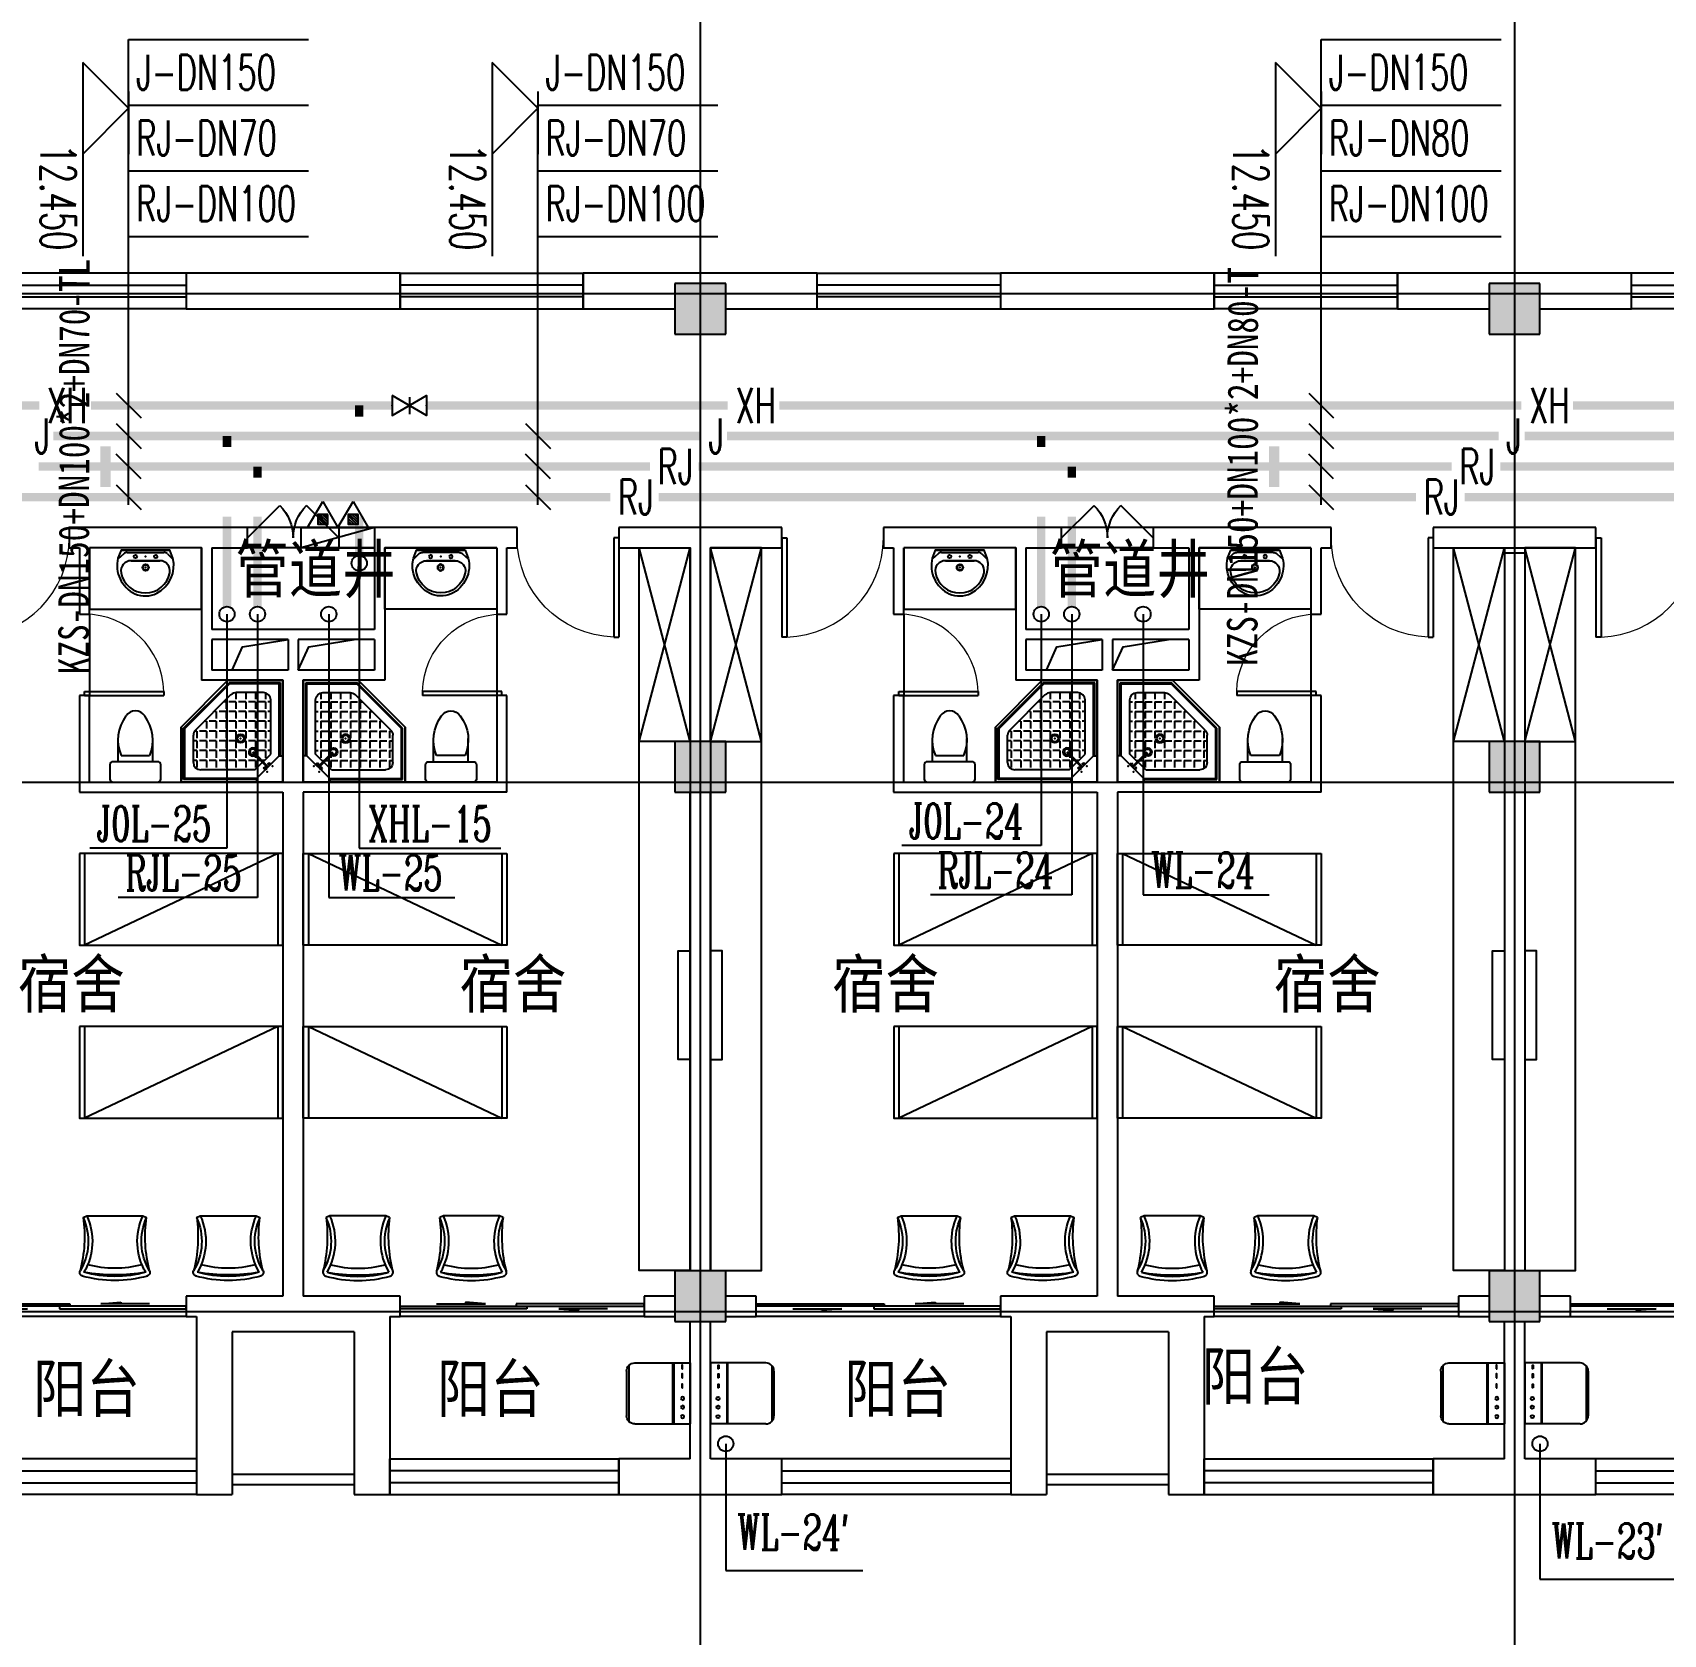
# Model space of a CAD drawing. Extents: x 0 to 2838408, y -923048 to 203859.
# Drawn here: x 2406157 to 2422179, y -689714 to -673978 of the extents above; entities that cross this region are included whole.
import ezdxf
from ezdxf.enums import TextEntityAlignment as Align

# ---------------------------------------------------------------- set-up
doc = ezdxf.new("R2010")
doc.units = 0
doc.header["$LTSCALE"] = 1000
for name, color, linetype in [('A-Fixt', 81, 'Continuous'), ('CLAYER', 7, 'Continuous'), ('COLUMN', 9, 'Continuous'), ('DIM_污水', 3, 'Continuous'), ('DIM_消防', 3, 'Continuous'), ('DIM_热给水', 3, 'Continuous'), ('DIM_给水', 3, 'Continuous'), ('DOOR_FIRE', 4, 'Continuous'), ('DOTE', 8, 'Continuous'), ('E2-栏杆', 92, 'Continuous'), ('EQUIP_灭火器', 7, 'Continuous'), ('PIPE-消防', 1, 'Continuous'), ('PIPE-热给水', 5, 'Continuous'), ('PIPE-给水', 3, 'Continuous'), ('PUB_HATCH', 8, 'Continuous'), ('PUB_TEXT', 7, 'Continuous'), ('TEXT_消防', 7, 'Continuous'), ('TEXT_热给水', 7, 'Continuous'), ('TEXT_给水', 7, 'Continuous'), ('TWT_ELEV', 3, 'Continuous'), ('VALVE_消防', 7, 'Continuous'), ('VPIPE-污水', 2, 'Continuous'), ('VPIPE-消防', 1, 'Continuous'), ('VPIPE-热给水', 5, 'Continuous'), ('VPIPE-给水', 3, 'Continuous'), ('WALL', 9, 'Continuous'), ('WINDOW', 4, 'Continuous'), ('WP_F', 1, 'Continuous'), ('XREF', 8, 'Continuous'), ('抗震支吊架', 2, 'Continuous'), ('洁具', 213, 'Continuous'), ('配景', 3, 'Continuous'), ('附件', 70, 'Continuous')]:
    doc.layers.add(name, color=color, linetype=linetype)
doc.styles.add('_TWT_DIM_ELE', font='SIMPLEX', dxfattribs={"width": 0.8, "height": 2.3, "bigfont": 'HZTXT'})
doc.styles.add('_TWT_PIPEDN', font='SIMPLEX', dxfattribs={"width": 0.8, "height": 2.3, "bigfont": 'HZTXT'})
doc.styles.add('_TWT_PIPETEXT', font='SIMPLEX', dxfattribs={"width": 0.8, "height": 2.3, "bigfont": 'HZTXT'})
doc.styles.add('_TWT_SERIAL', font='COMPLEX', dxfattribs={"width": 0.8, "height": 2.3, "bigfont": 'HZTXT'})
doc.styles.add('HZ', font='aaa等高度-单线.shx', dxfattribs={"width": 0.7, "height": 50, "bigfont": 'aaa-hztxt.shx'})
doc.styles.add('kzcad', font='', dxfattribs={"width": 0.8})
doc.styles.get("Standard").update_dxf_attribs({"font": 'geniso.shx', "bigfont": 'hztxt.shx'})
doc.styles.get('kzcad').set_extended_font_data('SimSun')

# ---------------------------------------------------------------- blocks, each defined once
blk = doc.blocks.new('$TwtSys$00000546')
h = blk.add_hatch()
h.set_pattern_fill('ANSI31', color=256, scale=200, style=0)
h.set_pattern_definition([(45, (-38543.802, -6670.83), (-17.67767, 17.67767), [])])
h.paths.add_polyline_path([(-65, 174), (65, 174), (65, 44), (-65, 44)])
for points in [[(0, 344), (-198, 0), (198, 0)], [(-65, 174), (65, 174), (65, 44), (-65, 44)]]:
    blk.add_lwpolyline(points, close=True)
blk = doc.blocks.new('A$C29581A72')
at = {"layer": '附件'}
blk.add_line((750, 200), (30, 0), dxfattribs=at)
blk.add_lwpolyline([(30, 200), (750, 200), (750, 0), (30, 0), (30, 200)], dxfattribs=at)
blk.add_solid([(750, 200), (30, 0), (750, 0), (750, 200)], dxfattribs=at)
at = {"layer": 'EQUIP_灭火器', "xscale": 0.75, "yscale": -0.75, "zscale": 0.75, "rotation": 180}
for p in [(241, 200), (539, 200)]:
    blk.add_blockref('$TwtSys$00000546', p, dxfattribs=at)
at = {"style": 'HZ', "flags": 1}
for tag in ['WHAT', 'SPEC', 'UNIT']:
    blk.add_attdef(tag, (375, 0), '', height=0.001, dxfattribs=at)
blk = doc.blocks.new('1F平面-CAD导入_dwg_Drawing4_t3_dwg_$plan$00001613-474159-1F-927810-1F')
at = {"layer": '洁具'}
for p, q in [((-200, 170), (-430, 170)), ((-30, 250), (-170, 250)), ((-260, -140), (-260, 140)), ((-200, -170), (-200, -220)), ((-170, -250), (-30, -250))]:
    blk.add_line(p, q, dxfattribs=at)
for points in [[(-200, 220), (-200, 170), (-200, -170), (-430, -170)], [(0, -220), (0, 220)]]:
    blk.add_lwpolyline(points, dxfattribs=at)
for centre, radius, start, end in [((-413, -227), 398, 67.4505, 126.6381), ((-170, 220), 30, 90, 180), ((-30, 220), 30, 0, 90), ((-590, 0), 110, 123.4509, 236.5491), ((-413, 227), 398, 233.3619, 292.5495), ((-170, -220), 30, 180, 270), ((-30, -220), 30, 270, 0)]:
    blk.add_arc(centre, radius, start, end, dxfattribs=at)
blk = doc.blocks.new('$lvtry$00000169')
at = {"color": 0}
for p, q in [((259, -36), (259, 0)), ((259, -36), (36, -259)), ((276, -120), (120, -276)), ((144, -151), (291, -298)), ((151, -144), (298, -291)), ((259, -24), (976, -24)), ((259, -36), (964, -36)), ((270, -213), (270, -143)), ((276, -120), (808, -120)), ((366, -213), (366, -143)), ((462, -213), (462, -143)), ((558, -213), (558, -143)), ((655, -213), (655, -143)), ((751, -213), (751, -143)), ((847, -213), (847, -143)), ((964, -36), (976, -24)), ((964, -36), (964, -525)), ((976, -24), (976, -530)), ((36, -259), (0, -259)), ((24, -259), (24, -976)), ((36, -259), (36, -964)), ((120, -276), (120, -808)), ((120, -309), (147, -309)), ((173, -309), (173, -239)), ((173, -309), (243, -309)), ((183, -213), (205, -213)), ((220, -213), (243, -213)), ((270, -213), (340, -213)), ((270, -263), (270, -239)), ((334, -309), (340, -309)), ((366, -213), (436, -213)), ((366, -309), (366, -239)), ((366, -309), (436, -309)), ((462, -213), (532, -213)), ((462, -309), (462, -239)), ((462, -309), (532, -309)), ((558, -213), (628, -213)), ((558, -309), (558, -239)), ((558, -309), (628, -309)), ((655, -213), (725, -213)), ((655, -309), (655, -239)), ((655, -309), (725, -309)), ((751, -213), (821, -213)), ((751, -309), (751, -239)), ((751, -309), (821, -309)), ((847, -213), (880, -213)), ((847, -309), (847, -239)), ((847, -309), (880, -309)), ((880, -192), (880, -460)), ((120, -405), (147, -405)), ((173, -405), (173, -335)), ((173, -405), (243, -405)), ((173, -501), (173, -431)), ((270, -405), (270, -335)), ((270, -405), (340, -405)), ((270, -501), (270, -431)), ((366, -405), (366, -335)), ((366, -405), (379, -405)), ((366, -501), (366, -431)), ((462, -405), (462, -335)), ((462, -405), (532, -405)), ((462, -501), (462, -431)), ((558, -405), (558, -335)), ((558, -405), (628, -405)), ((558, -501), (558, -431)), ((655, -405), (655, -335)), ((655, -405), (725, -405)), ((655, -501), (655, -431)), ((751, -405), (751, -335)), ((751, -405), (821, -405)), ((751, -501), (751, -431)), ((847, -405), (847, -335)), ((847, -405), (880, -405)), ((847, -501), (847, -431)), ((120, -501), (147, -501)), ((120, -598), (147, -598)), ((173, -501), (243, -501)), ((173, -598), (173, -528)), ((173, -598), (243, -598)), ((173, -694), (173, -624)), ((270, -501), (340, -501)), ((270, -598), (270, -528)), ((270, -598), (340, -598)), ((270, -694), (270, -624)), ((366, -501), (436, -501)), ((366, -598), (366, -528)), ((366, -598), (436, -598)), ((366, -694), (366, -624)), ((462, -501), (532, -501)), ((462, -598), (462, -528)), ((462, -598), (532, -598)), ((462, -694), (462, -624)), ((859, -511), (511, -859)), ((964, -525), (525, -964)), ((976, -530), (530, -976)), ((558, -501), (628, -501)), ((558, -598), (558, -528)), ((558, -598), (628, -598)), ((558, -694), (558, -624)), ((655, -501), (725, -501)), ((655, -598), (655, -528)), ((655, -598), (725, -598)), ((655, -694), (655, -624)), ((751, -501), (821, -501)), ((751, -598), (751, -528)), ((751, -598), (773, -598)), ((847, -501), (867, -501)), ((964, -525), (976, -530)), ((120, -694), (147, -694)), ((120, -790), (147, -790)), ((173, -694), (243, -694)), ((173, -790), (173, -720)), ((173, -790), (243, -790)), ((270, -694), (340, -694)), ((270, -790), (270, -720)), ((270, -790), (340, -790)), ((366, -694), (436, -694)), ((366, -790), (366, -720)), ((366, -790), (436, -790)), ((462, -694), (532, -694)), ((462, -790), (462, -720)), ((462, -790), (532, -790)), ((558, -694), (628, -694)), ((558, -790), (558, -720)), ((558, -790), (580, -790)), ((655, -694), (676, -694)), ((173, -878), (173, -816)), ((192, -880), (460, -880)), ((270, -880), (270, -816)), ((366, -880), (366, -816)), ((462, -880), (462, -816)), ((36, -964), (24, -976)), ((24, -976), (530, -976)), ((36, -964), (525, -964)), ((525, -964), (530, -976))]:
    blk.add_line(p, q, dxfattribs=at)
blk.add_lwpolyline([(0, 0), (0, -1000), (540, -1000), (1000, -540), (1000, 0)], close=True)
for points in [[(0, 0), (0, -1000)], [(0, 0), (1000, 0)], [(1000, 0), (1000, -540)], [(190, -136), (178, -148), (162, -132), (174, -121)], [(136, -190), (148, -178), (132, -162), (121, -174)], [(1000, -540), (540, -1000)], [(0, -1000), (540, -1000)]]:
    blk.add_lwpolyline(points, close=True, dxfattribs=at)
for radius in [43.8, 31.1]:
    blk.add_circle((416, -428), radius, dxfattribs=at)
for centre, radius, start, end in [((808, -192), 72, 0, 90), ((296, -296), 40.6, 142.583, 128.4197), ((296, -296), 28.6, 145.828, 125.6599), ((808, -460), 72, 315, 0), ((192, -808), 72, 180, 270), ((460, -808), 72, 270, 315)]:
    blk.add_arc(centre, radius, start, end, dxfattribs=at)
for p in [(103, -156, 0), (156, -102, 0), (416, -428, 0)]:
    blk.add_point(p, dxfattribs=at)
blk = doc.blocks.new('$lvtry$00000178')
at = {"color": 0}
for p, q in [((-238, 0), (238, 0)), ((-214, -36), (-272, -91)), ((-180, -23), (180, -23)), ((-142, -105), (140, -105)), ((140, -105), (-142, -105)), ((216, -37), (268, -91))]:
    blk.add_line(p, q, dxfattribs=at)
blk.add_lwpolyline([(-104, -430, 0.224698), (110, -425, 0.348046), (269, -79), (239, 0), (-241, 0), (-271, -79, 0.356844)], format="xyb", close=True, dxfattribs=at)
for centre, radius in [((-100, -65), 16.3), ((1, -172), 31.6), ((100, -65), 16.3)]:
    blk.add_circle(centre, radius, dxfattribs=at)
at = {"color": 0, "lineweight": 13}
blk.add_circle((1, -172), 23, dxfattribs=at)
at = {"color": 0}
for centre, radius, start, end in [((-142, -205), 100, 90, 190.5602), ((-180, -73), 50, 90, 133.181), ((140, -205), 100, 349.4398, 90), ((180, -73), 50, 44.5607, 90), ((-1, -179), 243, 190.5602, 349.4398)]:
    blk.add_arc(centre, radius, start, end, dxfattribs=at)
for p in [(0, -65), (1, -172)]:
    blk.add_point(p, dxfattribs=at)
blk = doc.blocks.new('A$C70365C93')
at = {"layer": '洁具'}
blk.add_lwpolyline([(-1900, 2300), (-1900, 1700), (-800, 1700), (-800, 2300)], close=True, dxfattribs=at)
blk.add_blockref('$lvtry$00000178', (-1350, 2280), dxfattribs=at)
at = {"layer": '洁具', "rotation": 180}
blk.add_blockref('$lvtry$00000169', (0, 0), dxfattribs=at)
at = {"layer": '洁具', "extrusion": (0, 0, -1), "xscale": -1, "zscale": -1, "rotation": 90}
blk.add_blockref('1F平面-CAD导入_dwg_Drawing4_t3_dwg_$plan$00001613-474159-1F-927810-1F', (1450, 0), dxfattribs=at)
blk = doc.blocks.new('单人床')
at = {"layer": 'A-Fixt'}
for p, q in [((47774, 13973), (48674, 13973)), ((47774, 12073), (48674, 13973)), ((47774, 12073), (48674, 12073))]:
    blk.add_line(p, q, dxfattribs=at)
blk.add_lwpolyline([(47774, 14023), (48674, 14023), (48674, 12023), (47774, 12023), (47774, 14023)], dxfattribs=at)
blk = doc.blocks.new('CH_AP01')
for p, q in [((-311, 17), (-275, 0)), ((-275, 0), (275, 0)), ((275, 0), (311, 17))]:
    blk.add_line(p, q)
for centre, radius, start, end in [((-307, 555), 37.8, 100.1859, 202.8359), ((-1658, 202), 1360, 352.1659, 14.4283), ((-824, 250), 563, 335.5038, 31.0903), ((0, -579), 1213, 74.7104, 105.2896), ((0, -579), 1173, 75.0287, 104.9713), ((0, -1278), 1857, 80.611, 99.389), ((-824, 250), 603, 335.5038, 30.2691), ((0, -579), 1093, 75.8767, 104.1233), ((824, 250), 603, 149.7309, 204.4962), ((824, 250), 563, 148.9097, 204.4962), ((1658, 202), 1360, 165.5717, 187.8341), ((307, 555), 37.8, 337.1641, 79.8141)]:
    blk.add_arc(centre, radius, start, end)
blk = doc.blocks.new('A$C61295E98')
at = {"color": 3}
for p, q in [((544, 598), (0, 598)), ((0, 598), (0, 0)), ((161, 598), (161, 0)), ((170, 0), (170, 598)), ((603, 572), (603, 26)), ((624, 518), (624, 80)), ((544, 0), (0, 0))]:
    blk.add_line(p, q, dxfattribs=at)
for points in [[(82, 540), (75, 540), (75, 577), (82, 577)], [(82, 453), (75, 453), (75, 490), (82, 490)], [(82, 353), (75, 353), (75, 389), (82, 389)]]:
    blk.add_lwpolyline(points, close=True, dxfattribs=at)
for centre in [(74, 250), (74, 164), (74, 71)]:
    blk.add_circle(centre, 15.7, dxfattribs=at)
for centre, start, end in [((544, 518), 360, 90), ((544, 80), 270, 0)]:
    blk.add_arc(centre, 80, start, end, dxfattribs=at)
blk = doc.blocks.new('宿舍')
at = {"layer": 'A-Fixt'}
for p, q in [((47854, 13802), (48354, 15702)), ((48354, 13802), (47854, 15702)), ((47854, 13802), (48354, 13802))]:
    blk.add_line(p, q, dxfattribs=at)
for points in [[(47854, 8602), (48354, 8602), (48354, 15702), (47854, 15702)], [(47854, 10676), (47970, 10676), (47970, 11743), (47854, 11743)]]:
    blk.add_lwpolyline(points, close=True, dxfattribs=at)
at = {"xscale": -1, "rotation": 90}
for p in [(63677, 60475), (63677, 58775)]:
    blk.add_blockref('单人床', p, dxfattribs=at)
at = {"layer": 'A-Fixt', "xscale": -1, "rotation": 180}
for p in [(50002, 9140), (51117, 9140)]:
    blk.add_blockref('CH_AP01', p, dxfattribs=at)
at = {"layer": '配景', "color": 252}
blk.add_blockref('A$C61295E98', (47854, 7097), dxfattribs=at)
blk = doc.blocks.new('$WINLIB2D$00000001')
at = {"color": 0}
for points in [[(-0.5, 0.5), (-0.5, -0.5)], [(-0.5, 0.5), (0.5, 0.5)], [(0.5, -0.5), (0.5, 0.5)], [(0.5, 0.1667), (-0.5, 0.1667)], [(0.5, -0.1667), (-0.5, -0.1667)], [(-0.5, -0.5), (0.5, -0.5)]]:
    blk.add_lwpolyline(points, dxfattribs=at)
blk = doc.blocks.new('$DorLib2D$00000131')
at = {"color": 0, "linetype": 'Continuous'}
for p, q in [((0.15, 0.125), (0.2319, 0.1973)), ((0.2319, 0.1973), (0.2319, 0.125)), ((-0.5, 0.125), (-0.5, 0)), ((0.0192, 0.125), (-0.5, 0.125)), ((0.0192, 0), (0.0192, 0.125)), ((0.35, 0.125), (0.15, 0.125)), ((-0.5, 0), (0.0192, 0)), ((-0.024, 0), (0.5, 0)), ((-0.024, -0.125), (-0.024, 0)), ((0.5, 0), (0.5, -0.125)), ((-0.35, -0.125), (-0.15, -0.125)), ((-0.2319, -0.1973), (-0.2319, -0.125)), ((-0.15, -0.125), (-0.2319, -0.1973)), ((0.5, -0.125), (-0.024, -0.125))]:
    blk.add_line(p, q, dxfattribs=at)
blk = doc.blocks.new('$DorLib2D$00000116')
at = {"color": 0}
for p, q in [((-0.5, 0), (-0.146, 0.354)), ((0.5, 0), (0.146, 0.354))]:
    blk.add_line(p, q, dxfattribs=at)
for centre, start, end in [((-0.5, 0), 0, 45), ((0.5, 0), 135, 180)]:
    blk.add_arc(centre, 0.5, start, end, dxfattribs=at)
blk = doc.blocks.new('$DorLib2D$00000001')
for p, q in [((0.45, 0.975), (0.5, 0.975)), ((0.45, 0), (0.45, 0.975)), ((0.5, 0), (0.5, 0.975)), ((0.5, 0), (0.45, 0))]:
    blk.add_line(p, q)
at = {"lineweight": 13}
blk.add_arc((0.475, 0), 0.975, 91.4693, 180, dxfattribs=at)
blk = doc.blocks.new('4F1')
at = {"layer": 'PUB_HATCH'}
for points in [[(2412966.7, -676441.3), (2412466.7, -676441.3), (2412466.7, -676941.3), (2412966.7, -676941.3)], [(2420966.7, -676441.3), (2420466.7, -676441.3), (2420466.7, -676941.3), (2420966.7, -676941.3)], [(2412966.7, -680941.3), (2412466.7, -680941.3), (2412466.7, -681441.3), (2412966.7, -681441.3)], [(2420966.7, -680941.3), (2420466.7, -680941.3), (2420466.7, -681441.3), (2420966.7, -681441.3)], [(2412966.7, -686141.3), (2412466.7, -686141.3), (2412466.7, -686641.3), (2412966.7, -686641.3)], [(2420966.7, -686141.3), (2420466.7, -686141.3), (2420466.7, -686641.3), (2420966.7, -686641.3)]]:
    blk.add_hatch(color=256, dxfattribs=at).paths.add_polyline_path(points)
for points in [[(2408116.7, -680241.3), (2408220.3, -680011), (2408666.7, -679941.3)], [(2408766.7, -680241.3), (2408870.3, -680011), (2409316.7, -679941.3)], [(2416116.7, -680241.3), (2416220.3, -680011), (2416666.7, -679941.3)], [(2416766.7, -680241.3), (2416870.3, -680011), (2417316.7, -679941.3)]]:
    blk.add_lwpolyline(points)
at = {"layer": 'COLUMN'}
for p, q in [((2412966.7, -676441.3), (2412466.7, -676441.3)), ((2412466.7, -676441.3), (2412466.7, -676941.3)), ((2412966.7, -676941.3), (2412966.7, -676441.3)), ((2420966.7, -676441.3), (2420466.7, -676441.3)), ((2420466.7, -676441.3), (2420466.7, -676941.3)), ((2420966.7, -676941.3), (2420966.7, -676441.3)), ((2412466.7, -676941.3), (2412966.7, -676941.3)), ((2420466.7, -676941.3), (2420966.7, -676941.3)), ((2412966.7, -680941.3), (2412466.7, -680941.3)), ((2412466.7, -680941.3), (2412466.7, -681441.3)), ((2412966.7, -681441.3), (2412966.7, -680941.3)), ((2420966.7, -680941.3), (2420466.7, -680941.3)), ((2420466.7, -680941.3), (2420466.7, -681441.3)), ((2420966.7, -681441.3), (2420966.7, -680941.3)), ((2412466.7, -681441.3), (2412966.7, -681441.3)), ((2420466.7, -681441.3), (2420966.7, -681441.3)), ((2412966.7, -686141.3), (2412466.7, -686141.3)), ((2412466.7, -686141.3), (2412466.7, -686641.3)), ((2412966.7, -686641.3), (2412966.7, -686141.3)), ((2420966.7, -686141.3), (2420466.7, -686141.3)), ((2420466.7, -686141.3), (2420466.7, -686641.3)), ((2420966.7, -686641.3), (2420966.7, -686141.3)), ((2412466.7, -686641.3), (2412966.7, -686641.3)), ((2420466.7, -686641.3), (2420966.7, -686641.3))]:
    blk.add_line(p, q, dxfattribs=at)
at = {"layer": 'DOOR_FIRE'}
for p, q in [((2409166.7, -678841.3), (2408266.7, -678841.3)), ((2417166.7, -678841.3), (2416266.7, -678841.3)), ((2409166.7, -679041.3), (2408266.7, -679041.3)), ((2417166.7, -679041.3), (2416266.7, -679041.3))]:
    blk.add_line(p, q, dxfattribs=at)
at = {"layer": 'DOTE'}
for p, q in [((2412716.7, -606941.3), (2412716.7, -690141.3)), ((2420716.7, -606941.3), (2420716.7, -690141.3)), ((2343216.7, -676541.3), (2453916.7, -676541.3)), ((2343216.7, -681341.3), (2453916.7, -681341.3)), ((2343216.7, -686541.3), (2453916.7, -686541.3)), ((2343216.7, -686541.3), (2453916.7, -686541.3))]:
    blk.add_line(p, q, dxfattribs=at)
at = {"layer": 'E2-栏杆'}
for points in [[(2408116.7, -688141.3), (2409316.7, -688141.3)], [(2408116.7, -688241.3), (2409316.7, -688241.3)], [(2416116.7, -688141.3), (2417316.7, -688141.3)], [(2416116.7, -688241.3), (2417316.7, -688241.3)]]:
    blk.add_lwpolyline(points, dxfattribs=at)
at = {"layer": 'WALL'}
for p, q in [((2409766.7, -676341.3), (2407666.7, -676341.3)), ((2407666.7, -676341.3), (2407666.7, -676691.3)), ((2409766.7, -676691.3), (2409766.7, -676341.3)), ((2412716.7, -676341.3), (2411566.7, -676341.3)), ((2411566.7, -676341.3), (2411566.7, -676691.3)), ((2413866.7, -676341.3), (2412716.7, -676341.3)), ((2413866.7, -676691.3), (2413866.7, -676341.3)), ((2417766.7, -676341.3), (2415666.7, -676341.3)), ((2415666.7, -676341.3), (2415666.7, -676691.3)), ((2417766.7, -676691.3), (2417766.7, -676341.3)), ((2420716.7, -676341.3), (2419566.7, -676341.3)), ((2419566.7, -676341.3), (2419566.7, -676691.3)), ((2421866.7, -676341.3), (2420716.7, -676341.3)), ((2421866.7, -676691.3), (2421866.7, -676341.3)), ((2407666.7, -676691.3), (2409766.7, -676691.3)), ((2411566.7, -676691.3), (2412466.7, -676691.3)), ((2412966.7, -676691.3), (2413866.7, -676691.3)), ((2415666.7, -676691.3), (2417766.7, -676691.3)), ((2419566.7, -676691.3), (2420466.7, -676691.3)), ((2420966.7, -676691.3), (2421866.7, -676691.3)), ((2406616.7, -678841.3), (2406516.7, -678841.3)), ((2406516.7, -678841.3), (2406516.7, -679041.3)), ((2407816.7, -678841.3), (2406616.7, -678841.3)), ((2408266.7, -678841.3), (2407816.7, -678841.3)), ((2408266.7, -679041.3), (2408266.7, -678841.3)), ((2409616.7, -678841.3), (2409166.7, -678841.3)), ((2409166.7, -678841.3), (2409166.7, -679041.3)), ((2410816.7, -678841.3), (2409616.7, -678841.3)), ((2410916.7, -678841.3), (2410816.7, -678841.3)), ((2410916.7, -679041.3), (2410916.7, -678841.3)), ((2412716.7, -678841.3), (2411916.7, -678841.3)), ((2411916.7, -678841.3), (2411916.7, -679041.3)), ((2413516.7, -678841.3), (2412716.7, -678841.3)), ((2413516.7, -679041.3), (2413516.7, -678841.3)), ((2414616.7, -678841.3), (2414516.7, -678841.3)), ((2414516.7, -678841.3), (2414516.7, -679041.3)), ((2415816.7, -678841.3), (2414616.7, -678841.3)), ((2416266.7, -678841.3), (2415816.7, -678841.3)), ((2416266.7, -679041.3), (2416266.7, -678841.3)), ((2417616.7, -678841.3), (2417166.7, -678841.3)), ((2417166.7, -678841.3), (2417166.7, -679041.3)), ((2418816.7, -678841.3), (2417616.7, -678841.3)), ((2418916.7, -678841.3), (2418816.7, -678841.3)), ((2418916.7, -679041.3), (2418916.7, -678841.3)), ((2421516.7, -678841.3), (2419916.7, -678841.3)), ((2419916.7, -678841.3), (2419916.7, -679041.3)), ((2421516.7, -679041.3), (2421516.7, -678841.3)), ((2406516.7, -679041.3), (2406616.7, -679041.3)), ((2406616.7, -679041.3), (2406616.7, -679691.3)), ((2407816.7, -679041.3), (2406716.7, -679041.3)), ((2406716.7, -679691.3), (2406716.7, -679041.3)), ((2407816.7, -679041.3), (2407816.7, -679841.3)), ((2407916.7, -679041.3), (2408266.7, -679041.3)), ((2407916.7, -679041.3), (2407916.7, -679841.3)), ((2409166.7, -679041.3), (2409516.7, -679041.3)), ((2409516.7, -679041.3), (2409516.7, -679841.3)), ((2410716.7, -679041.3), (2409616.7, -679041.3)), ((2409616.7, -679041.3), (2409616.7, -679841.3)), ((2410716.7, -679041.3), (2410716.7, -679691.3)), ((2410816.7, -679691.3), (2410816.7, -679041.3)), ((2410816.7, -679041.3), (2410916.7, -679041.3)), ((2411916.7, -679041.3), (2412616.7, -679041.3)), ((2412616.7, -680941.3), (2412616.7, -679041.3)), ((2412816.7, -680941.3), (2412816.7, -679041.3)), ((2412816.7, -679041.3), (2413516.7, -679041.3)), ((2414516.7, -679041.3), (2414616.7, -679041.3)), ((2414616.7, -679041.3), (2414616.7, -679691.3)), ((2415816.7, -679041.3), (2414716.7, -679041.3)), ((2414716.7, -679691.3), (2414716.7, -679041.3)), ((2415816.7, -679041.3), (2415816.7, -679841.3)), ((2415916.7, -679041.3), (2416266.7, -679041.3)), ((2415916.7, -679041.3), (2415916.7, -679841.3)), ((2417166.7, -679041.3), (2417516.7, -679041.3)), ((2417516.7, -679041.3), (2417516.7, -679841.3)), ((2418716.7, -679041.3), (2417616.7, -679041.3)), ((2417616.7, -679041.3), (2417616.7, -679841.3)), ((2418716.7, -679041.3), (2418716.7, -679691.3)), ((2418816.7, -679691.3), (2418816.7, -679041.3)), ((2418816.7, -679041.3), (2418916.7, -679041.3)), ((2419916.7, -679041.3), (2421516.7, -679041.3)), ((2420616.7, -679091.3), (2420616.7, -680941.3)), ((2420816.7, -679091.3), (2420616.7, -679091.3)), ((2420816.7, -679091.3), (2420816.7, -680941.3)), ((2406616.7, -679691.3), (2406716.7, -679691.3)), ((2410716.7, -679691.3), (2410816.7, -679691.3)), ((2414616.7, -679691.3), (2414716.7, -679691.3)), ((2418716.7, -679691.3), (2418816.7, -679691.3)), ((2407816.7, -679841.3), (2407816.7, -680341.3)), ((2408716.7, -679841.3), (2407916.7, -679841.3)), ((2408666.7, -679941.3), (2407916.7, -679941.3)), ((2407916.7, -679941.3), (2407916.7, -680241.3)), ((2408666.7, -679941.3), (2408666.7, -680241.3)), ((2409516.7, -679841.3), (2408716.7, -679841.3)), ((2409516.7, -679941.3), (2408766.7, -679941.3)), ((2408766.7, -679941.3), (2408766.7, -680241.3)), ((2409516.7, -679941.3), (2409516.7, -680241.3)), ((2409616.7, -679841.3), (2409616.7, -680341.3)), ((2415816.7, -679841.3), (2415816.7, -680341.3)), ((2416716.7, -679841.3), (2415916.7, -679841.3)), ((2416666.7, -679941.3), (2415916.7, -679941.3)), ((2415916.7, -679941.3), (2415916.7, -680241.3)), ((2416666.7, -679941.3), (2416666.7, -680241.3)), ((2417516.7, -679841.3), (2416716.7, -679841.3)), ((2417516.7, -679941.3), (2416766.7, -679941.3)), ((2416766.7, -679941.3), (2416766.7, -680241.3)), ((2417516.7, -679941.3), (2417516.7, -680241.3)), ((2417616.7, -679841.3), (2417616.7, -680341.3)), ((2408666.7, -680241.3), (2407916.7, -680241.3)), ((2409516.7, -680241.3), (2408766.7, -680241.3)), ((2416666.7, -680241.3), (2415916.7, -680241.3)), ((2417516.7, -680241.3), (2416766.7, -680241.3)), ((2408616.7, -680341.3), (2407816.7, -680341.3)), ((2408616.7, -680341.3), (2408616.7, -681341.3)), ((2408816.7, -680341.3), (2408816.7, -681341.3)), ((2409616.7, -680341.3), (2408816.7, -680341.3)), ((2416616.7, -680341.3), (2415816.7, -680341.3)), ((2416616.7, -680341.3), (2416616.7, -681341.3)), ((2416816.7, -680341.3), (2416816.7, -681341.3)), ((2417616.7, -680341.3), (2416816.7, -680341.3)), ((2406716.7, -680491.3), (2406616.7, -680491.3)), ((2406616.7, -680491.3), (2406616.7, -681441.3)), ((2406716.7, -681341.3), (2406716.7, -680491.3)), ((2410816.7, -680491.3), (2410716.7, -680491.3)), ((2410716.7, -680491.3), (2410716.7, -681341.3)), ((2410816.7, -681441.3), (2410816.7, -680491.3)), ((2414716.7, -680491.3), (2414616.7, -680491.3)), ((2414616.7, -680491.3), (2414616.7, -681441.3)), ((2414716.7, -681341.3), (2414716.7, -680491.3)), ((2418816.7, -680491.3), (2418716.7, -680491.3)), ((2418716.7, -680491.3), (2418716.7, -681341.3)), ((2418816.7, -681441.3), (2418816.7, -680491.3)), ((2406716.7, -681341.3), (2408616.7, -681341.3)), ((2410716.7, -681341.3), (2408816.7, -681341.3)), ((2414716.7, -681341.3), (2416616.7, -681341.3)), ((2418716.7, -681341.3), (2416816.7, -681341.3)), ((2406616.7, -681441.3), (2408616.7, -681441.3)), ((2408616.7, -681441.3), (2408616.7, -686391.3)), ((2410816.7, -681441.3), (2408816.7, -681441.3)), ((2408816.7, -681441.3), (2408816.7, -686391.3)), ((2412616.7, -686141.3), (2412616.7, -681441.3)), ((2412816.7, -686141.3), (2412816.7, -681441.3)), ((2414616.7, -681441.3), (2416616.7, -681441.3)), ((2416616.7, -681441.3), (2416616.7, -686391.3)), ((2418816.7, -681441.3), (2416816.7, -681441.3)), ((2416816.7, -681441.3), (2416816.7, -686391.3)), ((2420616.7, -681441.3), (2420616.7, -686141.3)), ((2420816.7, -681441.3), (2420816.7, -686141.3)), ((2408016.7, -686391.3), (2407666.7, -686391.3)), ((2407666.7, -686391.3), (2407666.7, -686591.3)), ((2408616.7, -686391.3), (2408016.7, -686391.3)), ((2409416.7, -686391.3), (2408816.7, -686391.3)), ((2409766.7, -686391.3), (2409416.7, -686391.3)), ((2409766.7, -686591.3), (2409766.7, -686391.3)), ((2412466.7, -686391.3), (2412166.7, -686391.3)), ((2412166.7, -686391.3), (2412166.7, -686591.3)), ((2413266.7, -686391.3), (2412966.7, -686391.3)), ((2413266.7, -686591.3), (2413266.7, -686391.3)), ((2416016.7, -686391.3), (2415666.7, -686391.3)), ((2415666.7, -686391.3), (2415666.7, -686591.3)), ((2416616.7, -686391.3), (2416016.7, -686391.3)), ((2417416.7, -686391.3), (2416816.7, -686391.3)), ((2417766.7, -686391.3), (2417416.7, -686391.3)), ((2417766.7, -686591.3), (2417766.7, -686391.3)), ((2420466.7, -686391.3), (2420166.7, -686391.3)), ((2420166.7, -686391.3), (2420166.7, -686591.3)), ((2421266.7, -686391.3), (2420966.7, -686391.3)), ((2421266.7, -686591.3), (2421266.7, -686391.3)), ((2407666.7, -686591.3), (2407766.7, -686591.3)), ((2407766.7, -686591.3), (2407766.7, -687991.3)), ((2409666.7, -686591.3), (2409666.7, -687991.3)), ((2409666.7, -686591.3), (2409766.7, -686591.3)), ((2412166.7, -686591.3), (2412466.7, -686591.3)), ((2412616.7, -687991.3), (2412616.7, -686641.3)), ((2412816.7, -687991.3), (2412816.7, -686641.3)), ((2412966.7, -686591.3), (2413266.7, -686591.3)), ((2415666.7, -686591.3), (2415766.7, -686591.3)), ((2415766.7, -686591.3), (2415766.7, -687991.3)), ((2417666.7, -686591.3), (2417666.7, -687991.3)), ((2417666.7, -686591.3), (2417766.7, -686591.3)), ((2420166.7, -686591.3), (2420466.7, -686591.3)), ((2420616.7, -687991.3), (2420616.7, -686641.3)), ((2420816.7, -687991.3), (2420816.7, -686641.3)), ((2420966.7, -686591.3), (2421266.7, -686591.3)), ((2408116.7, -686741.3), (2408116.7, -688341.3)), ((2408716.7, -686741.3), (2408116.7, -686741.3)), ((2409316.7, -686741.3), (2408716.7, -686741.3)), ((2409316.7, -686741.3), (2409316.7, -688341.3)), ((2416116.7, -686741.3), (2416116.7, -688341.3)), ((2416716.7, -686741.3), (2416116.7, -686741.3)), ((2417316.7, -686741.3), (2416716.7, -686741.3)), ((2417316.7, -686741.3), (2417316.7, -688341.3)), ((2407766.7, -687991.3), (2407766.7, -688341.3)), ((2409666.7, -688341.3), (2409666.7, -687991.3)), ((2412616.7, -687991.3), (2411916.7, -687991.3)), ((2411916.7, -687991.3), (2411916.7, -688341.3)), ((2413516.7, -687991.3), (2412816.7, -687991.3)), ((2413516.7, -688341.3), (2413516.7, -687991.3)), ((2415766.7, -687991.3), (2415766.7, -688341.3)), ((2417666.7, -688341.3), (2417666.7, -687991.3)), ((2420616.7, -687991.3), (2419916.7, -687991.3)), ((2419916.7, -687991.3), (2419916.7, -688341.3)), ((2421516.7, -687991.3), (2420816.7, -687991.3)), ((2421516.7, -688341.3), (2421516.7, -687991.3)), ((2407766.7, -688341.3), (2408116.7, -688341.3)), ((2409316.7, -688341.3), (2409666.7, -688341.3)), ((2411916.7, -688341.3), (2412716.7, -688341.3)), ((2412716.7, -688341.3), (2413516.7, -688341.3)), ((2415766.7, -688341.3), (2416116.7, -688341.3)), ((2417316.7, -688341.3), (2417666.7, -688341.3)), ((2419916.7, -688341.3), (2420716.7, -688341.3)), ((2420716.7, -688341.3), (2421516.7, -688341.3))]:
    blk.add_line(p, q, dxfattribs=at)
at = {"layer": 'WINDOW'}
for p, q in [((2406716.7, -679691.3), (2406716.7, -680491.3)), ((2410716.7, -679691.3), (2410716.7, -680491.3)), ((2414716.7, -679691.3), (2414716.7, -680491.3)), ((2418716.7, -679691.3), (2418716.7, -680491.3)), ((2407666.7, -686591.3), (2405266.7, -686591.3)), ((2412166.7, -686591.3), (2409766.7, -686591.3)), ((2415666.7, -686591.3), (2413266.7, -686591.3)), ((2420166.7, -686591.3), (2417766.7, -686591.3)), ((2421266.7, -686591.3), (2423666.7, -686591.3))]:
    blk.add_line(p, q, dxfattribs=at)
for name, p in [('宿舍', (2356962.9, -694743)), ('A$C70365C93', (2408616.7, -681341.3)), ('宿舍', (2364962.9, -694743)), ('A$C70365C93', (2416616.7, -681341.3)), ('宿舍', (2372962.9, -694743))]:
    blk.add_blockref(name, p)
at = {"xscale": -1, "rotation": 359.9999999999999}
for name, p in [('A$C70365C93', (2408816.7, -681341.3)), ('宿舍', (2460470.6, -694743)), ('A$C70365C93', (2416816.7, -681341.3)), ('宿舍', (2468470.6, -694743))]:
    blk.add_blockref(name, p, dxfattribs=at)
at = {"layer": 'DOOR_FIRE', "xscale": 900, "yscale": -900, "zscale": 200, "rotation": 179.9999999994664}
for p in [(2408716.7, -678941.3), (2416716.7, -678941.3)]:
    blk.add_blockref('$DorLib2D$00000116', p, dxfattribs=at)
at = {"layer": 'WINDOW'}
for name, p, xscale, yscale, zscale in [('$WINLIB2D$00000001', (2406766.7, -676516.3), -1800, 350, -1800), ('$WINLIB2D$00000001', (2410666.7, -676516.3), 1800, 350, 1800), ('$WINLIB2D$00000001', (2414766.7, -676516.3), 1800, -350, 1800), ('$DorLib2D$00000001', (2406016.7, -678941.3), -1000, -1000, -1000), ('$DorLib2D$00000001', (2411416.7, -678941.3), 1000, -1000, 1000), ('$DorLib2D$00000001', (2414016.7, -678941.3), -1000, -1000, -1000), ('$DorLib2D$00000001', (2419416.7, -678941.3), 1000, -1000, 1000), ('$DorLib2D$00000001', (2422016.7, -678941.3), -1000, -1000, -1000), ('$DorLib2D$00000131', (2422466.7, -686491.3), -2400, -200, -2400), ('$WINLIB2D$00000001', (2418791.7, -688166.3), 2249.999999993481, 350, 2249.999999993481)]:
    blk.add_blockref(name, p, dxfattribs=dict(at, xscale=xscale, yscale=yscale, zscale=zscale))
for name, p, xscale, yscale, zscale, rotation in [('$WINLIB2D$00000001', (2418666.7, -676516.3), -1800, -350, -1800, 359.9999999999708), ('$WINLIB2D$00000001', (2422766.7, -676516.3), -1800, 350, -1800, 359.9999999999427), ('$DorLib2D$00000001', (2406666.7, -680091.3), 800, 800, 800, 269.9999999994664), ('$DorLib2D$00000001', (2410766.7, -680091.3), 800, -800, 800, 269.9999999994664), ('$DorLib2D$00000001', (2414666.7, -680091.3), 800, 800, 800, 269.9999999994664), ('$DorLib2D$00000001', (2418766.7, -680091.3), 800, -800, 800, 269.9999999994664), ('$DorLib2D$00000131', (2406466.7, -686491.3), 2400, 200, 2400, 180), ('$DorLib2D$00000131', (2410966.7, -686491.3), -2400, 200, -2400, 180), ('$DorLib2D$00000131', (2414466.7, -686491.3), 2400, 200, 2400, 180), ('$DorLib2D$00000131', (2418966.7, -686491.3), -2400, 200, -2400, 180), ('$WINLIB2D$00000001', (2406641.7, -688166.3), 2249.999999993481, -350, 2249.999999993481, 180), ('$WINLIB2D$00000001', (2410791.7, -688166.3), -2249.999999993481, -350, -2249.999999993481, 180), ('$WINLIB2D$00000001', (2414641.7, -688166.3), 2249.999999993481, -350, 2249.999999993481, 180), ('$WINLIB2D$00000001', (2422641.7, -688166.3), 2249.999999993481, -350, 2249.999999993481, 180)]:
    blk.add_blockref(name, p, dxfattribs=dict(at, xscale=xscale, yscale=yscale, zscale=zscale, rotation=rotation))
at = {"layer": 'CLAYER'}
for p in [(2408149.1, -679528.3), (2416149.1, -679528.3)]:
    blk.add_text('管道井', height=525, dxfattribs=at).set_placement(p)
at = {"layer": 'PUB_TEXT'}
for s, p in [('宿舍', (2406011.9, -683605.1)), ('宿舍', (2410351.3, -683605.1)), ('宿舍', (2414011.9, -683605.1)), ('宿舍', (2418351.3, -683605.1)), ('阳台', (2406162.1, -687579.4)), ('阳台', (2410129.2, -687579.4)), ('阳台', (2414131.5, -687579.4)), ('阳台', (2417643.2, -687457.2))]:
    blk.add_text(s, height=525, dxfattribs=at).set_placement(p)
blk = doc.blocks.new('$VALVE$00000296')
for points in [[(-125, 72), (-125, -72), (125, 72), (125, -72), (-125, 72)], [(0, 60), (0, -64)]]:
    blk.add_lwpolyline(points)
for p in [(-125, 0), (125, 0)]:
    blk.add_point(p)

msp = doc.modelspace()

# ---------------------------------------------------------------- linework, layer by layer
at = {"layer": 'DIM_污水'}
for p, q in [((2409066.7, -679691.3), (2409066.7, -682474)), ((2417066.7, -679691.3), (2417066.7, -682447.8)), ((2409066.7, -682474), (2410303.9, -682474)), ((2417066.7, -682447.8), (2418307.4, -682447.8))]:
    msp.add_line(p, q, dxfattribs=at)
at = {"layer": 'DIM_污水', "linetype": 'ByBlock'}
for p, q in [((2412966.7, -687841.3), (2412966.7, -689086.2)), ((2420966.7, -687841.3), (2420966.7, -689172.3)), ((2412966.7, -689086.2), (2414315.4, -689086.2)), ((2420966.7, -689172.3), (2422295.4, -689172.3))]:
    msp.add_line(p, q, dxfattribs=at)
at = {"layer": 'DIM_消防'}
for p, q in [((2409366.7, -679191.3), (2409366.7, -681991)), ((2409366.7, -681991), (2410756.3, -681991))]:
    msp.add_line(p, q, dxfattribs=at)
at = {"layer": 'DIM_热给水', "linetype": 'ByBlock'}
for p, q in [((2407100.2, -675980.4), (2407100.2, -674045.4)), ((2407100.2, -674045.4), (2408868, -674045.4)), ((2418817.4, -675980.4), (2418817.4, -674045.4)), ((2418817.4, -674045.4), (2420585.2, -674045.4)), ((2407100.2, -674690.4), (2408868, -674690.4)), ((2411122.4, -675980.4), (2411122.4, -674690.4)), ((2411122.4, -674690.4), (2412890.2, -674690.4)), ((2418817.4, -674690.4), (2420585.2, -674690.4)), ((2407100.2, -675335.4), (2408868, -675335.4)), ((2411122.4, -675335.4), (2412890.2, -675335.4)), ((2418817.4, -675335.4), (2420585.2, -675335.4)), ((2407100.2, -678616.3), (2407100.2, -675980.4)), ((2407100.2, -675980.4), (2408868, -675980.4)), ((2411122.4, -678616.3), (2411122.4, -675980.4)), ((2411122.4, -675980.4), (2412890.2, -675980.4)), ((2418817.4, -678616.3), (2418817.4, -675980.4)), ((2418817.4, -675980.4), (2420585.2, -675980.4)), ((2406978.2, -677519.3), (2407222.2, -677763.3)), ((2418695.4, -677519.3), (2418939.4, -677763.3)), ((2406978.2, -677819.3), (2407222.2, -678063.3)), ((2411000.4, -677819.3), (2411244.3, -678063.3)), ((2418695.4, -677819.3), (2418939.4, -678063.3)), ((2407222.2, -678363.3), (2406978.2, -678119.3)), ((2411244.3, -678363.3), (2411000.4, -678119.3)), ((2418939.4, -678363.3), (2418695.4, -678119.3)), ((2406978.2, -678419.3), (2407222.2, -678663.3)), ((2411000.4, -678419.3), (2411244.3, -678663.3)), ((2418695.4, -678419.3), (2418939.4, -678663.3))]:
    msp.add_line(p, q, dxfattribs=at)
at = {"layer": 'DIM_热给水'}
for p, q in [((2408366.7, -679691.3), (2408366.7, -682474)), ((2416366.7, -679691.3), (2416366.7, -682447.8)), ((2408366.7, -682474), (2406997.7, -682474)), ((2416366.7, -682447.8), (2414977.2, -682447.8))]:
    msp.add_line(p, q, dxfattribs=at)
at = {"layer": 'DIM_给水'}
for p, q in [((2408066.7, -679691.3), (2408066.7, -681991)), ((2416066.7, -679691.3), (2416066.7, -681964.8)), ((2408066.7, -681991), (2406718.1, -681991)), ((2416066.7, -681964.8), (2414697.7, -681964.8))]:
    msp.add_line(p, q, dxfattribs=at)
at = {"layer": 'PIPE-消防', "ltscale": 1.5, "const_width": 82.5}
for points in [[(2397770.1, -677641.3), (2406224, -677641.3)], [(2406731.5, -677641.3), (2409366.7, -677641.3)], [(2409366.7, -677750), (2409366.7, -677641.3)], [(2409366.7, -677641.3), (2409691.1, -677641.3)], [(2410028.6, -677641.3), (2412987.3, -677641.3)], [(2413494.8, -677641.3), (2420784.9, -677641.3)], [(2421292.4, -677641.3), (2425366.7, -677641.3)], [(2409366.7, -679116.3), (2409366.7, -678732.5)]]:
    msp.add_lwpolyline(points, dxfattribs=at)
at = {"layer": 'PIPE-热给水', "ltscale": 1.5, "const_width": 82.5}
for points in [[(2408366.7, -678241.3), (2406218.2, -678241.3)], [(2408366.7, -678350), (2408366.7, -678241.3)], [(2412222.7, -678241.3), (2408366.7, -678241.3)], [(2416366.7, -678241.3), (2412698.7, -678241.3)], [(2420100.2, -678241.3), (2416366.7, -678241.3)], [(2416366.7, -678350), (2416366.7, -678241.3)], [(2424366.7, -678241.3), (2420576.1, -678241.3)], [(2405969.4, -678541.3), (2411832.6, -678541.3)], [(2412308.5, -678541.3), (2419750, -678541.3)], [(2420225.9, -678541.3), (2428834.2, -678541.3)], [(2408366.7, -679616.3), (2408366.7, -678732.5)], [(2416366.7, -679616.3), (2416366.7, -678732.5)]]:
    msp.add_lwpolyline(points, dxfattribs=at)
at = {"layer": 'PIPE-给水', "ltscale": 1.5, "const_width": 82.5}
for points in [[(2406361.8, -677941.3), (2408066.7, -677941.3)], [(2408066.7, -678050), (2408066.7, -677941.3)], [(2408066.7, -677941.3), (2412723.3, -677941.3)], [(2412978.4, -677941.3), (2416066.7, -677941.3)], [(2416066.7, -678050), (2416066.7, -677941.3)], [(2416066.7, -677941.3), (2420560.8, -677941.3)], [(2420816, -677941.3), (2424066.7, -677941.3)], [(2408066.7, -679616.3), (2408066.7, -678732.5)], [(2416066.7, -679616.3), (2416066.7, -678732.5)]]:
    msp.add_lwpolyline(points, dxfattribs=at)
at = {"layer": 'TWT_ELEV', "linetype": 'ByBlock'}
for p, q in [((2407100.2, -674721.9), (2406650.2, -674271.9)), ((2406650.2, -674271.9), (2406650.2, -676172.9)), ((2411122.4, -674721.9), (2410672.4, -674271.9)), ((2410672.4, -674271.9), (2410672.4, -676172.9)), ((2418817.4, -674721.9), (2418367.4, -674271.9)), ((2418367.4, -674271.9), (2418367.4, -676172.9)), ((2407100.2, -674557.8), (2407100.2, -675171.9)), ((2411122.4, -674557.8), (2411122.4, -675171.9)), ((2418817.4, -674557.8), (2418817.4, -675171.9)), ((2407100.2, -674721.9), (2406650.2, -675171.9)), ((2411122.4, -674721.9), (2410672.4, -675171.9)), ((2418817.4, -674721.9), (2418367.4, -675171.9))]:
    msp.add_line(p, q, dxfattribs=at)
at = {"layer": 'VPIPE-污水'}
for centre in [(2409066.7, -679691.3), (2417066.7, -679691.3), (2412966.7, -687841.3), (2420966.7, -687841.3)]:
    msp.add_circle(centre, 75, dxfattribs=at)
at = {"layer": 'VPIPE-消防'}
msp.add_circle((2409366.7, -679191.3), 75, dxfattribs=at)
at = {"layer": 'VPIPE-热给水'}
for centre in [(2408366.7, -679691.3), (2416366.7, -679691.3)]:
    msp.add_circle(centre, 75, dxfattribs=at)
at = {"layer": 'VPIPE-给水'}
for centre in [(2408066.7, -679691.3), (2416066.7, -679691.3)]:
    msp.add_circle(centre, 75, dxfattribs=at)
at = {"layer": '抗震支吊架', "color": 2, "const_width": 100}
for points in [[(2406873, -678441.3), (2406873, -678041.3)], [(2418354.2, -678441.3), (2418354.2, -678041.3)]]:
    msp.add_lwpolyline(points, dxfattribs=at)

# ---------------------------------------------------------------- block references
at = {"layer": 'VALVE_消防', "linetype": 'ByBlock', "xscale": 1.35, "yscale": 1.35, "zscale": 1.35}
msp.add_blockref('$VALVE$00000296', (2409859.8, -677641.3), dxfattribs=at)
at = {"layer": 'WP_F'}
msp.add_blockref('A$C29581A72', (2408766.7, -679041.3), dxfattribs=at)
at = {"layer": 'XREF'}
msp.add_blockref('4F1', (0, 0), dxfattribs=at)

# ---------------------------------------------------------------- texts
at = {"layer": 'DIM_污水', "color": 7, "style": '_TWT_SERIAL', "width": 0.64}
for s, p in [('WL-24', (2417144.9, -682378.8)), ('WL-25', (2409162.4, -682405))]:
    msp.add_text(s, height=345, dxfattribs=at).set_placement(p)
at = {"layer": 'DIM_污水', "color": 7, "linetype": 'ByBlock', "style": '_TWT_SERIAL', "width": 0.64}
for s, p in [("WL-24'", (2413079.3, -688882.5)), ("WL-23'", (2421080.3, -688968.6))]:
    msp.add_text(s, height=345, dxfattribs=at).set_placement(p)
at = {"layer": 'DIM_消防', "color": 7, "style": '_TWT_SERIAL', "width": 0.64}
msp.add_text('XHL-15', height=345, dxfattribs=at).set_placement((2409457.1, -681922))
at = {"layer": 'DIM_热给水', "color": 7, "linetype": 'ByBlock', "style": '_TWT_PIPEDN', "width": 0.64}
for s, p in [('J-DN150', (2407175.2, -674540.4)), ('RJ-DN70', (2407175.2, -675185.4)), ('RJ-DN100', (2407175.2, -675830.4))]:
    msp.add_text(s, height=345, dxfattribs=at).set_placement(p)
for s, p in [('J-DN150', (2411197.4, -674540.4)), ('J-DN150', (2418892.4, -674540.4)), ('RJ-DN70', (2411197.4, -675185.4)), ('RJ-DN80', (2418892.4, -675185.4)), ('RJ-DN100', (2411197.4, -675830.4)), ('RJ-DN100', (2418892.4, -675830.4))]:
    msp.add_text(s, height=345, rotation=360, dxfattribs=at).set_placement(p)
at = {"layer": 'DIM_热给水', "color": 7, "style": '_TWT_SERIAL', "width": 0.64}
for s, p in [('RJL-24', (2415046.2, -682378.8)), ('RJL-25', (2407066.7, -682405))]:
    msp.add_text(s, height=345, dxfattribs=at).set_placement(p)
at = {"layer": 'DIM_给水', "color": 7, "style": '_TWT_SERIAL', "width": 0.64}
for s, p in [('J0L-24', (2414766.7, -681895.8)), ('J0L-25', (2406787.1, -681922))]:
    msp.add_text(s, height=345, dxfattribs=at).set_placement(p)
at = {"layer": 'TEXT_消防', "linetype": 'ByBlock', "style": '_TWT_PIPETEXT', "width": 0.64}
for p in [(2406299, -677813.8), (2413062.3, -677813.8), (2420859.9, -677813.8)]:
    msp.add_text('XH', height=345, dxfattribs=at).set_placement(p)
at = {"layer": 'TEXT_热给水', "linetype": 'ByBlock', "style": '_TWT_PIPETEXT', "width": 0.64}
for p in [(2412297.7, -678413.8), (2420175.2, -678413.8), (2411907.6, -678713.8), (2419825, -678713.8)]:
    msp.add_text('RJ', height=345, dxfattribs=at).set_placement(p)
at = {"layer": 'TEXT_给水', "linetype": 'ByBlock', "style": '_TWT_PIPETEXT', "width": 0.64}
for p in [(2406176.4, -678113.8), (2412798.3, -678113.8), (2420635.8, -678113.8)]:
    msp.add_text('J', height=345, dxfattribs=at).set_placement(p)
at = {"layer": 'TWT_ELEV', "color": 7, "linetype": 'ByBlock', "style": '_TWT_DIM_ELE', "width": 0.64}
for p in [(2406236.2, -675076.5), (2410258.4, -675076.5), (2417953.4, -675076.5)]:
    msp.add_text('12.450', height=345, rotation=270, dxfattribs=at).set_placement(p)
at = {"layer": '抗震支吊架', "color": 2, "style": 'kzcad', "width": 0.8}
for s, p in [('KZS-DN150+DN100*2+DN70-TL', (2406713, -678241.3)), ('KZS-DN150+DN100*2+DN80-T', (2418194.2, -678241.3))]:
    msp.add_text(s, height=300, rotation=89.88539, dxfattribs=at).set_placement(p, align=Align.CENTER)

doc.saveas('drawing.dxf')
